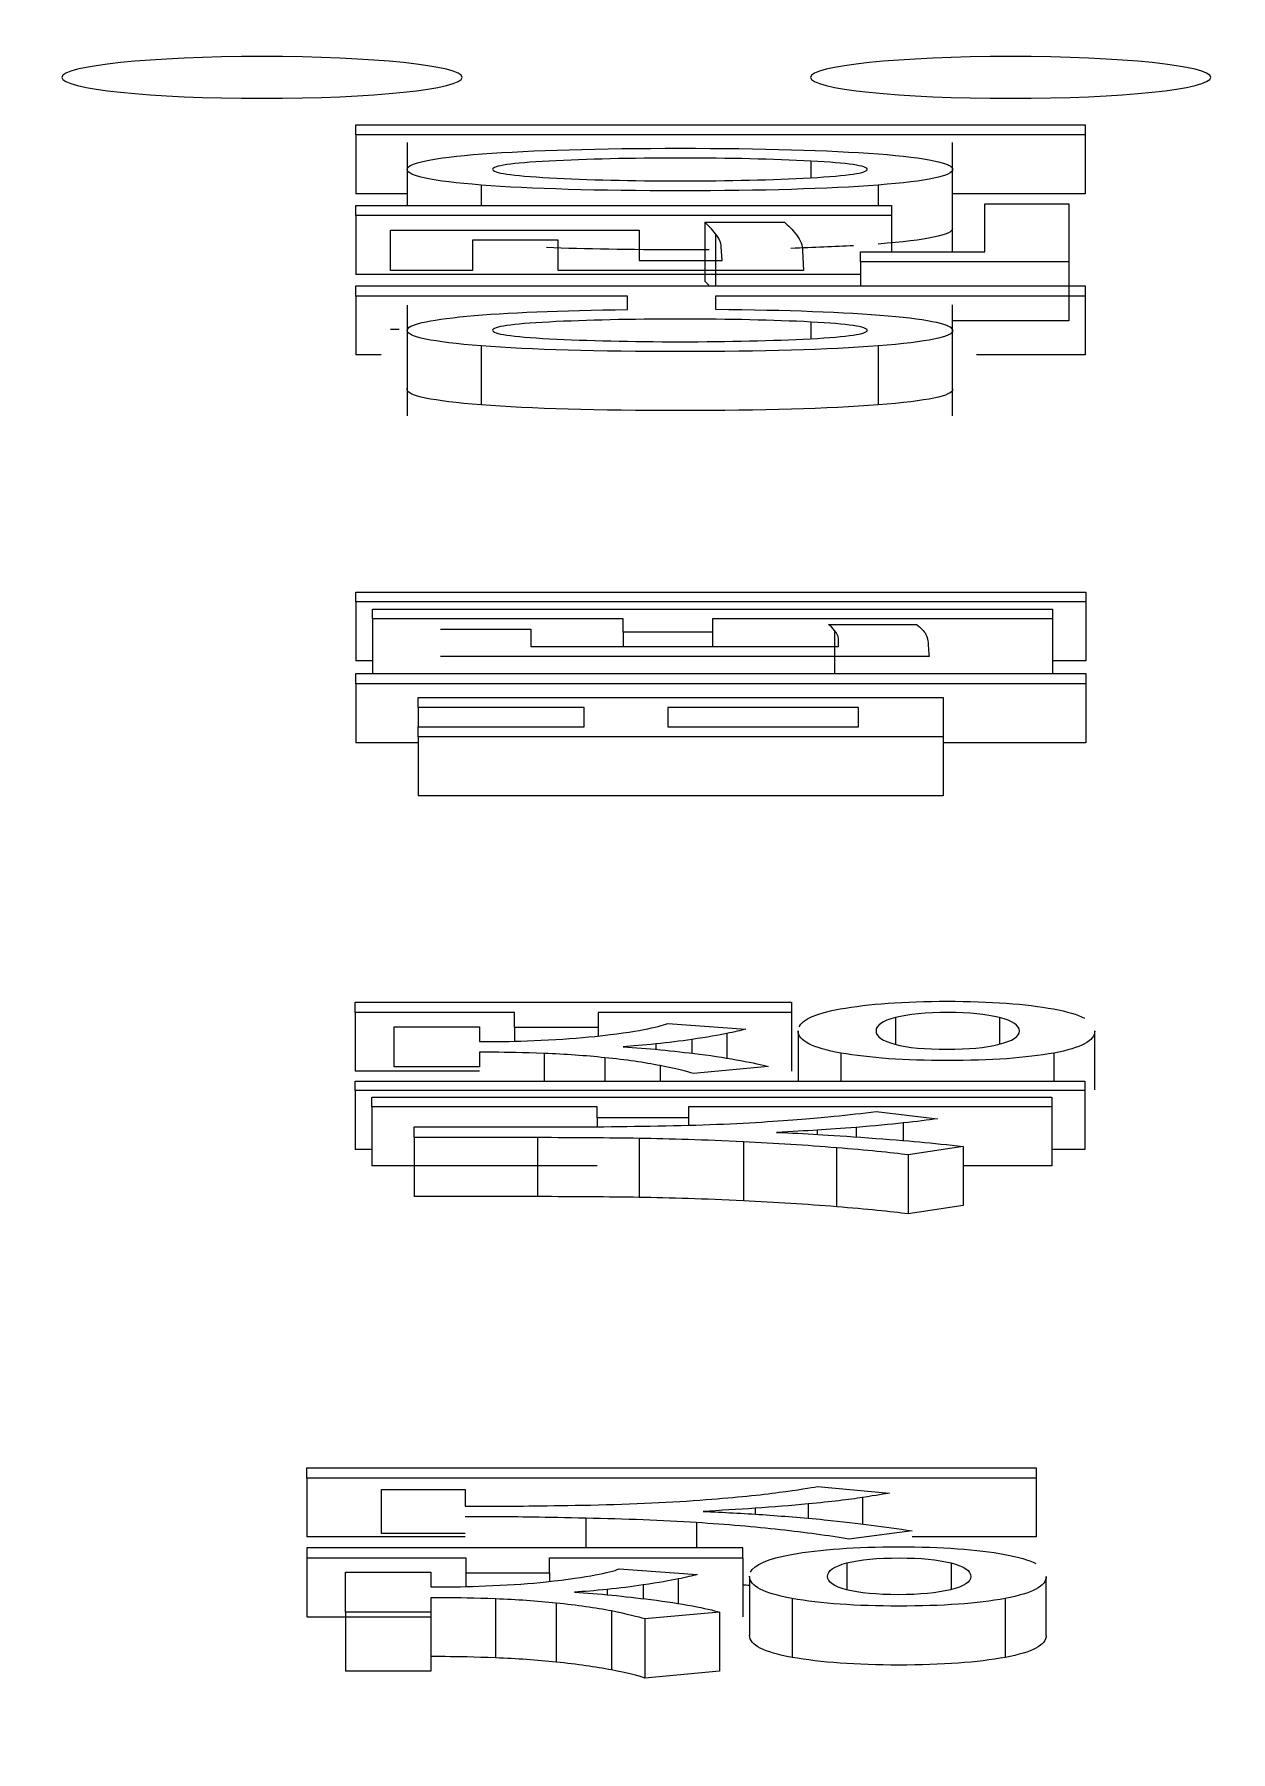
# Model space of a CAD drawing. Header units: millimetres. Extents: x 28 to 2974, y 8 to 3716.
# Drawn here: x 956.56 to 964.63, y 584.27 to 595.86 of the extents above; entities that cross this region are included whole.
import ezdxf

# ---------------------------------------------------------------- set-up
doc = ezdxf.new("R2010")
doc.units = ezdxf.units.MM
doc.layers.add('1LINE', color=7, linetype='CONTINUOUS')

msp = doc.modelspace()

# ---------------------------------------------------------------- linework, layer by layer
at = {"layer": '1LINE', "linetype": 'Continuous'}
for p, q in [((958.729, 595.246), (963.651, 595.246)), ((958.729, 595.179), (958.729, 595.246)), ((963.651, 595.246), (963.651, 595.179)), ((958.729, 595.179), (958.729, 594.781)), ((963.651, 595.179), (958.729, 595.179)), ((959.076, 595.126), (959.076, 594.701)), ((962.756, 594.39), (962.756, 595.126)), ((963.651, 595.179), (963.651, 594.781)), ((961.8, 595.002), (961.8, 594.889)), ((959.076, 594.781), (958.729, 594.781)), ((959.576, 594.84), (959.576, 594.701)), ((962.253, 594.84), (962.253, 594.701)), ((963.651, 594.781), (962.756, 594.781)), ((958.729, 594.701), (962.343, 594.701)), ((958.729, 594.634), (958.729, 594.701)), ((958.729, 594.634), (958.729, 594.236)), ((962.343, 594.634), (958.729, 594.634)), ((962.343, 594.701), (962.343, 594.634)), ((962.343, 594.634), (962.343, 594.39)), ((962.974, 594.39), (962.974, 594.713)), ((962.974, 594.713), (963.539, 594.713)), ((963.539, 594.713), (963.539, 594.322)), ((961.157, 594.511), (961.157, 594.159)), ((962.135, 594.322), (962.135, 594.39)), ((962.135, 594.39), (962.974, 594.39)), ((962.135, 594.322), (962.135, 594.159)), ((963.539, 594.322), (962.135, 594.322)), ((963.539, 594.322), (963.539, 593.924)), ((962.135, 594.236), (958.729, 594.236)), ((959.076, 594.03), (959.076, 593.282)), ((962.756, 593.282), (962.756, 594.033)), ((961.8, 593.916), (961.8, 593.804)), ((963.539, 593.924), (962.756, 593.924)), ((959.576, 593.755), (959.576, 593.357)), ((962.253, 593.755), (962.253, 593.357)), ((958.731, 592.028), (958.731, 592.094)), ((958.731, 592.094), (963.654, 592.094)), ((963.654, 592.094), (963.654, 592.028)), ((958.731, 592.028), (958.731, 591.63)), ((963.654, 592.028), (958.731, 592.028)), ((958.843, 591.978), (963.43, 591.978)), ((958.843, 591.913), (958.843, 591.978)), ((963.43, 591.978), (963.43, 591.913)), ((963.654, 592.028), (963.654, 591.63)), ((958.843, 591.913), (958.843, 591.544)), ((960.533, 591.913), (958.843, 591.913)), ((960.533, 591.824), (960.533, 591.913)), ((963.43, 591.913), (961.136, 591.913)), ((961.136, 591.913), (961.136, 591.824)), ((963.43, 591.913), (963.43, 591.544)), ((960.533, 591.824), (960.533, 591.728)), ((961.136, 591.824), (960.533, 591.824)), ((961.136, 591.824), (961.136, 591.728)), ((961.959, 591.835), (961.959, 591.544)), ((958.843, 591.63), (958.731, 591.63)), ((963.654, 591.63), (963.43, 591.63)), ((958.731, 591.544), (963.654, 591.544)), ((958.731, 591.476), (958.731, 591.544)), ((963.654, 591.544), (963.654, 591.476)), ((958.731, 591.476), (958.731, 591.078)), ((963.654, 591.476), (958.731, 591.476)), ((959.151, 591.384), (962.692, 591.384)), ((959.151, 591.316), (959.151, 591.384)), ((962.692, 591.384), (962.692, 591.117)), ((963.654, 591.476), (963.654, 591.078)), ((959.151, 591.316), (959.151, 591.185)), ((960.27, 591.316), (959.151, 591.316)), ((960.27, 591.185), (960.27, 591.316)), ((962.121, 591.316), (960.835, 591.316)), ((960.835, 591.316), (960.835, 591.185)), ((962.121, 591.185), (962.121, 591.316)), ((959.151, 591.117), (959.151, 591.185)), ((959.151, 591.185), (960.27, 591.185)), ((960.835, 591.185), (962.121, 591.185)), ((959.151, 591.078), (958.731, 591.078)), ((959.151, 591.117), (959.151, 590.719)), ((962.692, 591.117), (959.151, 591.117)), ((962.692, 591.117), (962.692, 590.719)), ((963.654, 591.078), (962.692, 591.078)), ((962.692, 590.719), (959.151, 590.719)), ((958.726, 589.327), (961.668, 589.327)), ((958.726, 589.259), (958.726, 589.327)), ((961.668, 589.327), (961.668, 589.259)), ((958.726, 589.259), (958.726, 588.862)), ((959.8, 589.259), (958.726, 589.259)), ((959.8, 589.157), (959.8, 589.259)), ((961.668, 589.259), (960.365, 589.259)), ((960.365, 589.259), (960.365, 589.157)), ((961.668, 589.259), (961.668, 588.862)), ((962.37, 589.224), (962.37, 589.043)), ((963.072, 589.224), (963.072, 589.046)), ((959.8, 589.157), (959.8, 589.065)), ((960.365, 589.157), (959.8, 589.157)), ((960.365, 589.157), (960.365, 589.1)), ((960.997, 589.076), (960.997, 588.983)), ((961.232, 589.116), (961.232, 588.951)), ((961.713, 589.134), (961.713, 588.796)), ((963.715, 588.736), (963.715, 589.134)), ((960.001, 588.982), (960.001, 588.796)), ((960.409, 588.953), (960.409, 588.796)), ((960.754, 589.046), (960.754, 589.01)), ((962.001, 588.985), (962.001, 588.796)), ((963.439, 588.985), (963.439, 588.796)), ((959.565, 588.862), (958.726, 588.862)), ((960.782, 588.9), (960.782, 588.796)), ((958.726, 588.796), (963.648, 588.796)), ((958.726, 588.731), (958.726, 588.796)), ((958.726, 588.731), (958.726, 588.333)), ((963.648, 588.731), (958.726, 588.731)), ((963.648, 588.796), (963.648, 588.731)), ((963.648, 588.731), (963.648, 588.333)), ((958.838, 588.687), (963.425, 588.687)), ((958.838, 588.622), (958.838, 588.687)), ((958.838, 588.622), (958.838, 588.224)), ((960.359, 588.622), (958.838, 588.622)), ((960.359, 588.548), (960.359, 588.622)), ((963.425, 588.622), (960.975, 588.622)), ((960.975, 588.622), (960.975, 588.548)), ((963.425, 588.687), (963.425, 588.622)), ((963.425, 588.622), (963.425, 588.224)), ((960.359, 588.548), (960.359, 588.488)), ((960.975, 588.548), (960.359, 588.548)), ((960.975, 588.548), (960.975, 588.499)), ((962.423, 588.513), (962.423, 588.395)), ((960.641, 588.409), (960.641, 588.011)), ((961.344, 588.386), (961.344, 587.988)), ((961.842, 588.464), (961.842, 588.437)), ((962.105, 588.483), (962.105, 588.419)), ((958.838, 588.333), (958.726, 588.333)), ((961.973, 588.345), (961.973, 587.948)), ((963.648, 588.333), (963.425, 588.333)), ((960.359, 588.224), (958.838, 588.224)), ((963.425, 588.224), (962.827, 588.224)), ((958.399, 586.186), (963.32, 586.186)), ((958.399, 586.118), (958.399, 586.186)), ((963.32, 586.186), (963.32, 586.118)), ((958.399, 586.118), (958.399, 585.721)), ((963.32, 586.118), (958.399, 586.118)), ((963.32, 586.118), (963.32, 585.721)), ((961.782, 585.943), (961.782, 585.846)), ((962.149, 585.987), (962.149, 585.808)), ((960.281, 585.847), (960.281, 585.648)), ((961.424, 585.914), (961.424, 585.874)), ((959.467, 585.721), (958.399, 585.721)), ((961.028, 585.817), (961.028, 585.648)), ((963.32, 585.721), (962.482, 585.721)), ((958.399, 585.648), (958.399, 585.58)), ((961.34, 585.648), (958.399, 585.648)), ((961.34, 585.58), (961.34, 585.648)), ((958.399, 585.58), (958.399, 585.182)), ((958.399, 585.58), (959.472, 585.58)), ((959.472, 585.58), (959.472, 585.478)), ((959.472, 585.478), (959.472, 585.385)), ((959.472, 585.478), (960.037, 585.478)), ((960.037, 585.58), (961.34, 585.58)), ((960.037, 585.478), (960.037, 585.58)), ((960.037, 585.478), (960.037, 585.421)), ((961.34, 585.58), (961.34, 585.182)), ((962.042, 585.545), (962.042, 585.364)), ((962.745, 585.545), (962.745, 585.366)), ((960.426, 585.367), (960.426, 585.33)), ((960.669, 585.397), (960.669, 585.304)), ((960.905, 585.437), (960.905, 585.271)), ((961.386, 585.454), (961.386, 585.056)), ((963.388, 585.056), (963.388, 585.454)), ((959.673, 585.303), (959.673, 584.905)), ((960.081, 585.274), (960.081, 584.876)), ((961.673, 585.306), (961.673, 584.908)), ((963.111, 585.306), (963.111, 584.908)), ((958.399, 585.182), (959.237, 585.182)), ((960.454, 585.221), (960.454, 584.823))]:
    msp.add_line(p, q, dxfattribs=at)
for points, knots in [([(925.289, 582.11), (923.207, 582.356), (922.059, 582.672), (922.059, 583), (922.059, 583), (922.059, 603.541), (922.059, 603.541), (922.059, 604.999), (933.409, 606.186), (961.31, 606.186), (972.659, 604.999), (972.659, 603.541), (972.659, 603.541), (972.659, 583), (972.659, 583)], [0, 0, 0, 0, 0.2, 0.2, 0.2, 0.4, 0.4, 0.4, 0.6, 0.6, 0.8, 0.8, 0.8, 1, 1, 1, 1]), ([(958.097, 595.425), (957.351, 595.425), (956.747, 595.488), (956.747, 595.644), (957.351, 595.707), (958.843, 595.707), (959.447, 595.644), (959.447, 595.488), (958.843, 595.425), (958.097, 595.425)], [0, 0, 0, 0, 0.25, 0.25, 0.5, 0.5, 0.75, 0.75, 1, 1, 1, 1]), ([(963.147, 595.425), (962.401, 595.425), (961.797, 595.488), (961.797, 595.644), (962.401, 595.707), (963.893, 595.707), (964.497, 595.644), (964.497, 595.488), (963.893, 595.425), (963.147, 595.425)], [0, 0, 0, 0, 0.25, 0.25, 0.5, 0.5, 0.75, 0.75, 1, 1, 1, 1]), ([(959.582, 595.05), (959.92, 595.075), (960.366, 595.088), (961.473, 595.088), (961.917, 595.075), (962.253, 595.05)], [0, 0, 0, 0, 0.5, 0.5, 1, 1, 1, 1]), ([(959.576, 594.84), (959.242, 594.866), (959.076, 594.901), (959.076, 594.989), (959.244, 595.024), (959.582, 595.05)], [0, 0, 0, 0, 0.5, 0.5, 1, 1, 1, 1]), ([(960.034, 595.002), (959.78, 594.988), (959.652, 594.97), (959.652, 594.922), (959.78, 594.903), (960.037, 594.889)], [0, 0, 0, 0, 0.5, 0.5, 1, 1, 1, 1]), ([(961.8, 595.002), (961.546, 595.015), (961.251, 595.022), (960.584, 595.022), (960.29, 595.015), (960.034, 595.002)], [0, 0, 0, 0, 0.5, 0.5, 1, 1, 1, 1]), ([(961.797, 594.889), (962.053, 594.903), (962.18, 594.922), (962.18, 594.97), (962.053, 594.988), (961.8, 595.002)], [0, 0, 0, 0, 0.5, 0.5, 1, 1, 1, 1]), ([(962.253, 595.05), (962.588, 595.024), (962.756, 594.989), (962.756, 594.901), (962.588, 594.866), (962.253, 594.84)], [0, 0, 0, 0, 0.5, 0.5, 1, 1, 1, 1]), ([(960.037, 594.889), (960.295, 594.875), (960.588, 594.868), (961.247, 594.868), (961.542, 594.875), (961.797, 594.889)], [0, 0, 0, 0, 0.5, 0.5, 1, 1, 1, 1]), ([(962.253, 594.84), (961.917, 594.814), (961.473, 594.801), (960.921, 594.801), (960.358, 594.801), (959.91, 594.814), (959.576, 594.84)], [0, 0, 0, 0, 0.5, 0.5, 0.5, 1, 1, 1, 1]), ([(961.113, 594.404), (961.05, 594.403), (960.987, 594.403), (960.577, 594.403), (960.275, 594.408), (960.017, 594.418)], [0, 0, 0, 0, 0.16183, 0.16183, 1, 1, 1, 1]), ([(959.576, 593.755), (959.242, 593.781), (959.076, 593.816), (959.076, 593.859), (959.076, 593.898), (959.21, 593.93), (959.479, 593.955)], [0, 0, 0, 0, 0.5, 0.5, 0.5, 1, 1, 1, 1]), ([(961.8, 593.916), (961.546, 593.929), (961.251, 593.936), (960.584, 593.936), (960.29, 593.929), (960.034, 593.916)], [0, 0, 0, 0, 0.5, 0.5, 1, 1, 1, 1]), ([(962.32, 593.958), (962.611, 593.933), (962.756, 593.9), (962.756, 593.816), (962.588, 593.781), (962.253, 593.755)], [0, 0, 0, 0, 0.5, 0.5, 1, 1, 1, 1]), ([(960.034, 593.916), (959.78, 593.903), (959.652, 593.884), (959.652, 593.836), (959.78, 593.817), (960.037, 593.803)], [0, 0, 0, 0, 0.5, 0.5, 1, 1, 1, 1]), ([(961.797, 593.803), (962.053, 593.817), (962.18, 593.836), (962.18, 593.884), (962.053, 593.903), (961.8, 593.916)], [0, 0, 0, 0, 0.5, 0.5, 1, 1, 1, 1]), ([(962.253, 593.755), (961.917, 593.729), (961.473, 593.716), (960.921, 593.716), (960.358, 593.716), (959.91, 593.729), (959.576, 593.755)], [0, 0, 0, 0, 0.5, 0.5, 0.5, 1, 1, 1, 1]), ([(960.037, 593.803), (960.295, 593.79), (960.588, 593.783), (961.247, 593.783), (961.542, 593.79), (961.797, 593.803)], [0, 0, 0, 0, 0.5, 0.5, 1, 1, 1, 1]), ([(959.576, 593.357), (959.242, 593.383), (959.076, 593.418), (959.076, 593.464), (959.076, 593.467), (959.077, 593.469)], [0, 0, 0, 0, 0.93836, 0.93836, 1, 1, 1, 1]), ([(962.756, 593.466), (962.756, 593.464), (962.756, 593.463), (962.756, 593.418), (962.588, 593.383), (962.253, 593.357)], [0, 0, 0, 0, 0.036267, 0.036267, 1, 1, 1, 1]), ([(962.253, 593.357), (961.917, 593.331), (961.473, 593.318), (960.921, 593.318), (960.358, 593.318), (959.91, 593.331), (959.576, 593.357)], [0, 0, 0, 0, 0.5, 0.5, 0.5, 1, 1, 1, 1]), ([(961.998, 589.282), (962.188, 589.317), (962.429, 589.334), (963.01, 589.334), (963.25, 589.317), (963.436, 589.282)], [0, 0, 0, 0, 0.5, 0.5, 1, 1, 1, 1]), ([(962.37, 589.224), (962.282, 589.201), (962.239, 589.171), (962.239, 589.096), (962.282, 589.066), (962.367, 589.044)], [0, 0, 0, 0, 0.5, 0.5, 1, 1, 1, 1]), ([(963.072, 589.224), (962.983, 589.247), (962.867, 589.258), (962.726, 589.258), (962.576, 589.258), (962.457, 589.247), (962.37, 589.224)], [0, 0, 0, 0, 0.5, 0.5, 0.5, 1, 1, 1, 1]), ([(963.069, 589.044), (963.161, 589.066), (963.206, 589.096), (963.206, 589.171), (963.162, 589.201), (963.072, 589.224)], [0, 0, 0, 0, 0.5, 0.5, 1, 1, 1, 1]), ([(962.001, 588.985), (961.809, 589.019), (961.713, 589.069), (961.713, 589.134), (961.713, 589.134), (961.713, 589.134)], [0, 0, 0, 0, 0.998249, 0.998249, 1, 1, 1, 1]), ([(963.439, 588.985), (963.254, 588.951), (963.015, 588.934), (962.719, 588.934), (962.433, 588.934), (962.193, 588.951), (962.001, 588.985)], [0, 0, 0, 0, 0.5, 0.5, 0.5, 1, 1, 1, 1]), ([(962.367, 589.044), (962.453, 589.021), (962.571, 589.01), (962.719, 589.01), (962.862, 589.01), (962.978, 589.021), (963.069, 589.044)], [0, 0, 0, 0, 0.5, 0.5, 0.5, 1, 1, 1, 1]), ([(961.67, 585.603), (961.861, 585.637), (962.101, 585.654), (962.683, 585.654), (962.922, 585.637), (963.108, 585.603)], [0, 0, 0, 0, 0.5, 0.5, 1, 1, 1, 1]), ([(962.04, 585.364), (961.954, 585.387), (961.912, 585.417), (961.912, 585.492), (961.955, 585.522), (962.042, 585.545)], [0, 0, 0, 0, 0.5, 0.5, 1, 1, 1, 1]), ([(962.042, 585.545), (962.13, 585.567), (962.248, 585.579), (962.397, 585.579), (962.54, 585.579), (962.655, 585.567), (962.745, 585.545)], [0, 0, 0, 0, 0.5, 0.5, 0.5, 1, 1, 1, 1]), ([(962.745, 585.545), (962.834, 585.522), (962.879, 585.492), (962.879, 585.417), (962.833, 585.387), (962.741, 585.364)], [0, 0, 0, 0, 0.5, 0.5, 1, 1, 1, 1]), ([(961.673, 585.306), (961.482, 585.34), (961.386, 585.389), (961.386, 585.454), (961.386, 585.454), (961.386, 585.455)], [0, 0, 0, 0, 0.997847, 0.997847, 1, 1, 1, 1]), ([(962.741, 585.364), (962.65, 585.342), (962.534, 585.331), (962.392, 585.331), (962.243, 585.331), (962.125, 585.342), (962.04, 585.364)], [0, 0, 0, 0, 0.5, 0.5, 0.5, 1, 1, 1, 1]), ([(963.111, 585.306), (962.926, 585.271), (962.687, 585.254), (962.392, 585.254), (962.105, 585.254), (961.865, 585.271), (961.673, 585.306)], [0, 0, 0, 0, 0.5, 0.5, 0.5, 1, 1, 1, 1]), ([(961.673, 584.908), (961.482, 584.942), (961.386, 584.992), (961.386, 585.057), (961.386, 585.057), (961.386, 585.057)], [0, 0, 0, 0, 0.997847, 0.997847, 1, 1, 1, 1]), ([(963.111, 584.908), (962.926, 584.874), (962.687, 584.856), (962.392, 584.856), (962.105, 584.856), (961.865, 584.874), (961.673, 584.908)], [0, 0, 0, 0, 0.5, 0.5, 0.5, 1, 1, 1, 1])]:
    msp.add_open_spline(points, degree=3, knots=knots, dxfattribs=at)
for points, degree in [([(958.964, 594.264), (958.964, 594.264), (958.964, 594.535), (958.964, 594.535)], 3), ([(958.964, 594.535), (958.964, 594.535), (960.642, 594.535), (960.642, 594.535)], 3), ([(960.642, 594.535), (960.642, 594.535), (960.642, 594.332), (960.642, 594.332)], 3), ([(961.084, 594.589), (961.084, 594.589), (961.621, 594.589), (961.621, 594.589)], 3), ([(961.084, 594.589), (961.084, 594.191)], 1), ([(961.157, 594.511), (961.131, 594.544), (961.106, 594.57), (961.084, 594.589)], 3), ([(961.195, 594.424), (961.195, 594.449), (961.183, 594.478), (961.157, 594.511)], 3), ([(961.621, 594.589), (961.647, 594.569), (961.674, 594.541), (961.702, 594.504)], 3), ([(962.756, 594.546), (962.753, 594.503), (962.585, 594.468), (962.253, 594.442)], 3), ([(960.094, 594.467), (960.094, 594.467), (959.517, 594.467), (959.517, 594.467)], 3), ([(959.517, 594.467), (959.517, 594.467), (959.517, 594.264), (959.517, 594.264)], 3), ([(960.094, 594.264), (960.094, 594.264), (960.094, 594.467), (960.094, 594.467)], 3), ([(961.201, 594.332), (961.201, 594.332), (961.195, 594.424), (961.195, 594.424)], 3), ([(962.088, 594.431), (961.96, 594.424), (961.819, 594.418), (961.665, 594.413)], 3), ([(961.702, 594.504), (961.73, 594.467), (961.744, 594.431), (961.744, 594.396)], 3), ([(961.744, 594.396), (961.744, 594.396), (961.749, 594.264), (961.749, 594.264)], 3), ([(960.642, 594.332), (960.642, 594.332), (961.201, 594.332), (961.201, 594.332)], 3), ([(959.517, 594.264), (959.517, 594.264), (958.964, 594.264), (958.964, 594.264)], 3), ([(961.749, 594.264), (961.749, 594.264), (960.094, 594.264), (960.094, 594.264)], 3), ([(961.112, 594.164), (961.103, 594.175), (961.093, 594.183), (961.084, 594.191)], 3), ([(958.729, 594.091), (958.729, 594.091), (958.729, 594.159), (958.729, 594.159)], 3), ([(958.729, 594.159), (958.729, 594.159), (963.651, 594.159), (963.651, 594.159)], 3), ([(958.729, 594.091), (958.729, 593.694)], 1), ([(960.563, 594.091), (960.563, 594.091), (958.729, 594.091), (958.729, 594.091)], 3), ([(960.563, 594), (960.563, 594), (960.563, 594.091), (960.563, 594.091)], 3), ([(963.651, 594.091), (963.651, 594.091), (961.157, 594.091), (961.157, 594.091)], 3), ([(961.157, 594.091), (961.157, 594.091), (961.157, 594.002), (961.157, 594.002)], 3), ([(963.651, 594.159), (963.651, 594.159), (963.651, 594.091), (963.651, 594.091)], 3), ([(963.651, 594.091), (963.651, 593.694)], 1), ([(959.479, 593.955), (959.747, 593.98), (960.109, 593.995), (960.563, 594)], 3), ([(961.157, 594.002), (961.641, 593.998), (962.029, 593.983), (962.32, 593.958)], 3), ([(959.022, 593.866), (958.986, 593.866), (958.964, 593.866), (958.964, 593.866)], 3), ([(958.901, 593.694), (958.794, 593.694), (958.729, 593.694), (958.729, 593.694)], 3), ([(963.651, 593.694), (963.651, 593.694), (963.33, 593.694), (962.918, 593.694)], 3), ([(959.302, 591.844), (959.302, 591.844), (959.911, 591.844), (959.911, 591.844)], 3), ([(959.911, 591.844), (959.911, 591.844), (959.911, 591.728), (959.911, 591.728)], 3), ([(961.959, 591.835), (961.944, 591.854), (961.931, 591.868), (961.919, 591.876)], 3), ([(961.919, 591.876), (961.919, 591.876), (962.513, 591.876), (962.513, 591.876)], 3), ([(962.513, 591.876), (962.524, 591.868), (962.539, 591.854), (962.557, 591.835)], 3), ([(959.911, 591.728), (959.911, 591.728), (961.987, 591.728), (961.987, 591.728)], 3), ([(961.987, 591.78), (961.983, 591.798), (961.974, 591.816), (961.959, 591.835)], 3), ([(961.987, 591.728), (961.987, 591.728), (961.987, 591.78), (961.987, 591.78)], 3), ([(962.557, 591.835), (962.576, 591.815), (962.587, 591.787), (962.591, 591.752)], 3), ([(962.591, 591.752), (962.591, 591.752), (962.597, 591.661), (962.597, 591.66)], 3), ([(962.597, 591.66), (962.597, 591.66), (959.302, 591.66), (959.302, 591.66)], 3), ([(960.673, 589.143), (960.748, 589.158), (960.802, 589.172), (960.835, 589.184)], 3), ([(960.835, 589.184), (960.835, 589.184), (961.36, 589.146), (961.36, 589.146)], 3), ([(961.72, 589.162), (961.744, 589.213), (961.837, 589.253), (961.998, 589.282)], 3), ([(963.436, 589.282), (963.528, 589.265), (963.598, 589.245), (963.645, 589.22)], 3), ([(958.989, 588.891), (958.989, 588.891), (958.989, 589.161), (958.989, 589.161)], 3), ([(958.989, 589.161), (958.989, 589.161), (959.565, 589.161), (959.565, 589.161)], 3), ([(959.565, 589.161), (959.565, 589.161), (959.565, 589.062), (959.565, 589.062)], 3), ([(959.661, 589.062), (959.743, 589.062), (959.849, 589.065), (959.981, 589.071)], 3), ([(959.981, 589.071), (960.114, 589.077), (960.234, 589.086), (960.343, 589.097)], 3), ([(960.343, 589.097), (960.488, 589.113), (960.598, 589.129), (960.673, 589.143)], 3), ([(960.997, 589.076), (960.919, 589.065), (960.837, 589.055), (960.754, 589.046)], 3), ([(961.232, 589.116), (961.18, 589.105), (961.101, 589.092), (960.997, 589.076)], 3), ([(961.36, 589.146), (961.327, 589.137), (961.285, 589.127), (961.232, 589.116)], 3), ([(963.715, 589.133), (963.715, 589.068), (963.622, 589.019), (963.439, 588.985)], 3), ([(959.565, 589.062), (959.565, 589.062), (959.661, 589.062), (959.661, 589.062)], 3), ([(959.661, 588.99), (959.661, 588.99), (959.565, 588.99), (959.565, 588.99)], 3), ([(959.565, 588.99), (959.565, 588.99), (959.565, 588.891), (959.565, 588.891)], 3), ([(960.001, 588.982), (959.86, 588.987), (959.746, 588.99), (959.661, 588.99)], 3), ([(960.409, 588.953), (960.279, 588.967), (960.143, 588.977), (960.001, 588.982)], 3), ([(960.782, 588.9), (960.675, 588.921), (960.552, 588.939), (960.409, 588.953)], 3), ([(960.754, 589.046), (960.67, 589.038), (960.596, 589.032), (960.533, 589.027)], 3), ([(960.533, 589.027), (960.615, 589.022), (960.698, 589.016), (960.785, 589.007)], 3), ([(960.785, 589.007), (960.87, 588.998), (960.958, 588.988), (961.048, 588.977)], 3), ([(961.048, 588.977), (961.152, 588.964), (961.245, 588.95), (961.327, 588.934)], 3), ([(959.565, 588.891), (959.565, 588.891), (958.989, 588.891), (958.989, 588.891)], 3), ([(961.008, 588.846), (960.964, 588.861), (960.888, 588.879), (960.782, 588.9)], 3), ([(961.512, 588.893), (961.512, 588.893), (961.008, 588.846), (961.008, 588.846)], 3), ([(961.327, 588.934), (961.409, 588.919), (961.471, 588.905), (961.512, 588.893)], 3), ([(959.123, 588.414), (959.123, 588.414), (959.123, 588.486), (959.123, 588.486)], 3), ([(959.123, 588.486), (959.123, 588.486), (959.956, 588.486), (959.956, 588.486)], 3), ([(959.956, 588.486), (960.214, 588.486), (960.484, 588.488), (960.768, 588.493)], 3), ([(960.768, 588.493), (961.051, 588.498), (961.297, 588.508), (961.506, 588.522)], 3), ([(961.506, 588.522), (961.703, 588.536), (961.853, 588.547), (961.954, 588.558)], 3), ([(961.954, 588.558), (962.054, 588.568), (962.15, 588.579), (962.239, 588.591)], 3), ([(962.423, 588.513), (962.334, 588.504), (962.228, 588.493), (962.105, 588.483)], 3), ([(962.239, 588.591), (962.239, 588.591), (962.653, 588.541), (962.653, 588.541)], 3), ([(962.653, 588.541), (962.59, 588.532), (962.513, 588.523), (962.423, 588.513)], 3), ([(959.123, 588.414), (959.123, 588.016)], 1), ([(959.956, 588.414), (959.956, 588.414), (959.123, 588.414), (959.123, 588.414)], 3), ([(959.956, 588.414), (959.956, 588.016)], 1), ([(960.641, 588.409), (960.435, 588.412), (960.207, 588.414), (959.956, 588.414)], 3), ([(961.344, 588.386), (961.083, 588.398), (960.848, 588.406), (960.641, 588.409)], 3), ([(961.973, 588.345), (961.77, 588.362), (961.56, 588.376), (961.344, 588.386)], 3), ([(961.842, 588.464), (961.763, 588.46), (961.671, 588.455), (961.568, 588.449)], 3), ([(961.568, 588.449), (961.668, 588.446), (961.761, 588.442), (961.847, 588.436)], 3), ([(962.105, 588.483), (962.008, 588.476), (961.92, 588.469), (961.842, 588.464)], 3), ([(961.847, 588.436), (961.934, 588.431), (962.047, 588.423), (962.188, 588.413)], 3), ([(962.188, 588.413), (962.323, 588.403), (962.437, 588.394), (962.532, 588.385)], 3), ([(962.532, 588.385), (962.627, 588.376), (962.726, 588.366), (962.827, 588.354)], 3), ([(962.457, 588.297), (962.338, 588.313), (962.177, 588.329), (961.973, 588.345)], 3), ([(962.827, 588.354), (962.827, 588.354), (962.457, 588.297), (962.457, 588.297)], 3), ([(962.457, 588.297), (962.457, 587.9)], 1), ([(962.827, 588.354), (962.827, 587.956)], 1), ([(959.956, 588.016), (959.956, 588.016), (959.123, 588.016), (959.123, 588.016)], 3), ([(960.641, 588.011), (960.435, 588.014), (960.207, 588.016), (959.956, 588.016)], 3), ([(961.344, 587.988), (961.083, 588), (960.848, 588.008), (960.641, 588.011)], 3), ([(961.973, 587.948), (961.77, 587.964), (961.56, 587.978), (961.344, 587.988)], 3), ([(962.457, 587.9), (962.338, 587.915), (962.177, 587.931), (961.973, 587.948)], 3), ([(962.827, 587.956), (962.827, 587.956), (962.457, 587.9), (962.457, 587.9)], 3), ([(961.586, 586.022), (961.713, 586.039), (961.799, 586.052), (961.844, 586.06)], 3), ([(961.844, 586.06), (961.844, 586.06), (962.33, 586.016), (962.33, 586.016)], 3), ([(958.902, 585.744), (958.902, 585.744), (958.902, 586.041), (958.902, 586.041)], 3), ([(958.902, 586.041), (958.902, 586.041), (959.467, 586.041), (959.467, 586.041)], 3), ([(959.467, 586.041), (959.467, 586.041), (959.467, 585.928), (959.467, 585.928)], 3), ([(959.673, 585.928), (959.812, 585.928), (960.025, 585.931), (960.314, 585.936)], 3), ([(960.314, 585.936), (960.602, 585.942), (960.864, 585.954), (961.094, 585.972)], 3), ([(961.094, 585.972), (961.296, 585.988), (961.46, 586.004), (961.586, 586.022)], 3), ([(961.782, 585.943), (961.663, 585.932), (961.544, 585.922), (961.424, 585.914)], 3), ([(962.149, 585.987), (962.057, 585.972), (961.936, 585.958), (961.782, 585.943)], 3), ([(962.33, 586.016), (962.301, 586.011), (962.241, 586.001), (962.149, 585.987)], 3), ([(959.467, 585.928), (959.467, 585.928), (959.673, 585.928), (959.673, 585.928)], 3), ([(959.673, 585.856), (959.673, 585.856), (959.467, 585.856), (959.467, 585.856)], 3), ([(960.281, 585.847), (960.014, 585.853), (959.812, 585.856), (959.673, 585.856)], 3), ([(961.028, 585.817), (960.796, 585.832), (960.547, 585.842), (960.281, 585.847)], 3), ([(961.424, 585.914), (961.305, 585.906), (961.188, 585.899), (961.072, 585.893)], 3), ([(961.072, 585.893), (961.21, 585.887), (961.344, 585.879), (961.474, 585.871)], 3), ([(961.474, 585.871), (961.606, 585.862), (961.743, 585.85), (961.889, 585.837)], 3), ([(961.889, 585.837), (962.011, 585.825), (962.118, 585.813), (962.207, 585.801)], 3), ([(959.467, 585.744), (959.467, 585.744), (958.902, 585.744), (958.902, 585.744)], 3), ([(961.592, 585.769), (961.421, 585.788), (961.232, 585.805), (961.028, 585.817)], 3), ([(962.056, 585.706), (961.918, 585.729), (961.763, 585.75), (961.592, 585.769)], 3), ([(962.482, 585.762), (962.482, 585.762), (962.056, 585.706), (962.056, 585.706)], 3), ([(962.207, 585.801), (962.297, 585.789), (962.388, 585.776), (962.482, 585.762)], 3), ([(961.392, 585.483), (961.417, 585.534), (961.509, 585.574), (961.67, 585.603)], 3), ([(963.108, 585.603), (963.2, 585.586), (963.27, 585.565), (963.317, 585.541)], 3), ([(958.661, 585.212), (958.661, 585.212), (958.661, 585.482), (958.661, 585.482)], 3), ([(958.661, 585.482), (958.661, 585.482), (959.237, 585.482), (959.237, 585.482)], 3), ([(959.237, 585.482), (959.237, 585.482), (959.237, 585.383), (959.237, 585.383)], 3), ([(960.345, 585.464), (960.42, 585.479), (960.474, 585.492), (960.507, 585.505)], 3), ([(960.507, 585.505), (960.507, 585.505), (961.033, 585.467), (961.033, 585.467)], 3), ([(959.237, 585.383), (959.237, 585.383), (959.333, 585.383), (959.333, 585.383)], 3), ([(959.333, 585.383), (959.415, 585.383), (959.522, 585.386), (959.654, 585.392)], 3), ([(959.654, 585.392), (959.786, 585.398), (959.906, 585.406), (960.015, 585.418)], 3), ([(960.015, 585.418), (960.16, 585.434), (960.27, 585.449), (960.345, 585.464)], 3), ([(960.426, 585.367), (960.343, 585.358), (960.268, 585.352), (960.205, 585.348)], 3), ([(960.669, 585.397), (960.591, 585.385), (960.509, 585.375), (960.426, 585.367)], 3), ([(960.905, 585.437), (960.852, 585.426), (960.773, 585.412), (960.669, 585.397)], 3), ([(961.033, 585.467), (961, 585.458), (960.957, 585.448), (960.905, 585.437)], 3), ([(961.387, 585.392), (961.371, 585.394), (961.355, 585.395), (961.339, 585.396)], 3), ([(963.388, 585.454), (963.387, 585.389), (963.294, 585.34), (963.111, 585.306)], 3), ([(959.333, 585.31), (959.333, 585.31), (959.237, 585.31), (959.237, 585.31)], 3), ([(959.237, 585.31), (959.237, 585.31), (959.237, 585.211), (959.237, 585.212)], 3), ([(959.673, 585.303), (959.532, 585.308), (959.418, 585.31), (959.333, 585.31)], 3), ([(960.081, 585.274), (959.952, 585.288), (959.815, 585.297), (959.673, 585.303)], 3), ([(960.454, 585.221), (960.348, 585.242), (960.224, 585.26), (960.081, 585.274)], 3), ([(960.205, 585.348), (960.287, 585.343), (960.371, 585.336), (960.457, 585.328)], 3), ([(960.457, 585.328), (960.543, 585.319), (960.63, 585.309), (960.72, 585.298)], 3), ([(960.72, 585.298), (960.824, 585.285), (960.917, 585.271), (961, 585.255)], 3), ([(961, 585.255), (961.081, 585.24), (961.143, 585.226), (961.184, 585.213)], 3), ([(958.661, 585.212), (958.661, 584.814)], 1), ([(959.237, 585.212), (959.237, 585.212), (958.661, 585.212), (958.661, 585.212)], 3), ([(959.237, 585.212), (959.237, 584.814)], 1), ([(960.68, 585.167), (960.636, 585.182), (960.56, 585.199), (960.454, 585.221)], 3), ([(961.184, 585.213), (961.184, 585.213), (960.68, 585.167), (960.68, 585.167)], 3), ([(960.68, 585.167), (960.68, 584.769)], 1), ([(961.184, 585.213), (961.184, 584.815)], 1), ([(963.388, 585.056), (963.387, 584.991), (963.294, 584.942), (963.111, 584.908)], 3), ([(959.333, 584.913), (959.333, 584.913), (959.237, 584.913), (959.237, 584.913)], 3), ([(959.673, 584.905), (959.532, 584.91), (959.418, 584.913), (959.333, 584.913)], 3), ([(960.081, 584.876), (959.952, 584.89), (959.815, 584.899), (959.673, 584.905)], 3), ([(959.237, 584.814), (959.237, 584.814), (958.661, 584.814), (958.661, 584.814)], 3), ([(960.454, 584.823), (960.348, 584.844), (960.224, 584.862), (960.081, 584.876)], 3), ([(960.68, 584.769), (960.636, 584.784), (960.56, 584.802), (960.454, 584.823)], 3), ([(961.184, 584.815), (961.184, 584.815), (960.68, 584.769), (960.68, 584.769)], 3)]:
    msp.add_open_spline(points, degree=degree, dxfattribs=at)

doc.saveas('drawing.dxf')
